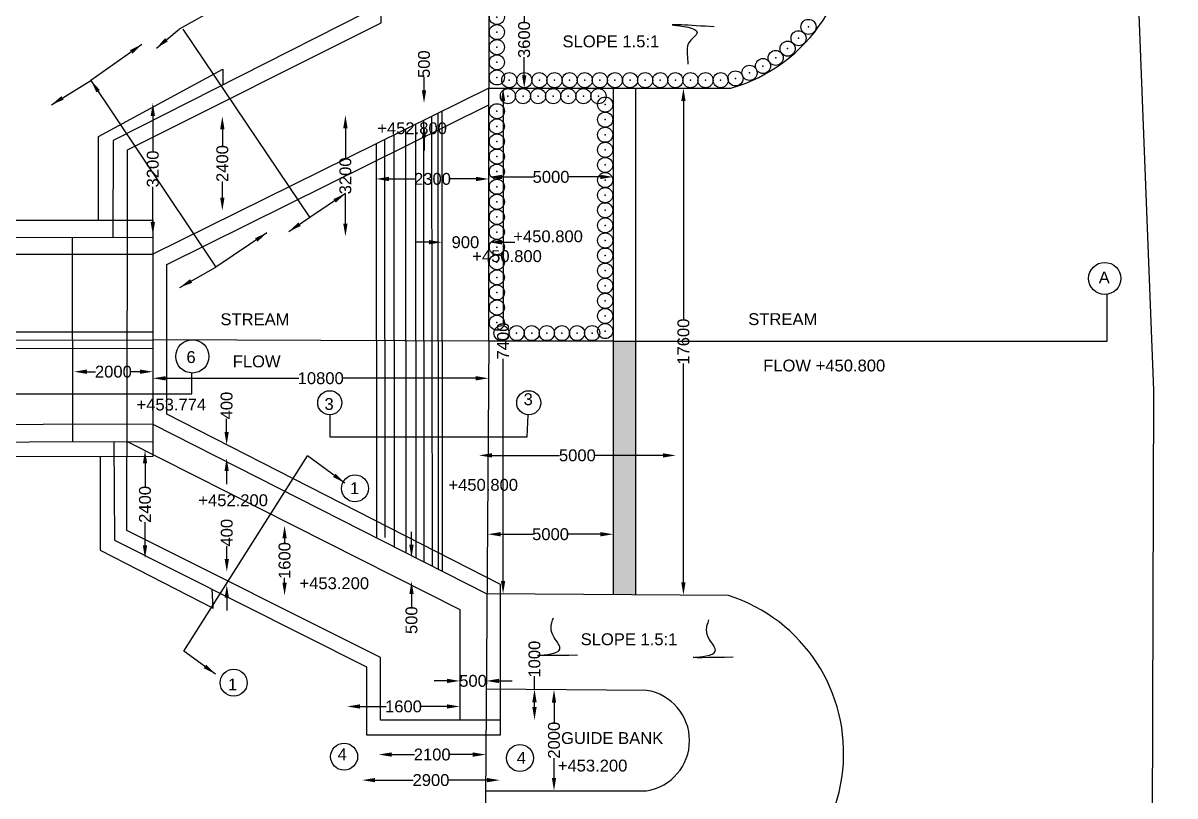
# Model space of a CAD drawing. Header units: millimetres. Extents: x -53233927 to -53208033, y 22136819 to 22151736.
# Drawn here: x -53218057 to -53212717, y 22140117 to 22143700 of the extents above; entities that cross this region are included whole.
import ezdxf

# ---------------------------------------------------------------- set-up
doc = ezdxf.new("R2010")
doc.units = ezdxf.units.MM
doc.header["$MEASUREMENT"] = 0
doc.header["$XCLIPFRAME"] = 0
doc.header["$PDMODE"] = 32
doc.header["$PDSIZE"] = 70
for name, color, linetype in [('DIMENSION', 7, 'Continuous'), ('DIMENSIONS', 7, 'Continuous'), ('DRAWING', 2, 'Continuous'), ('REF', 22, 'Continuous'), ('TEXT', 1, 'Continuous')]:
    doc.layers.add(name, color=color, linetype=linetype)
doc.styles.get("Standard").update_dxf_attribs({"font": 'arial.ttf', "height": 55})
doc.dimstyles.get("Standard").update_dxf_attribs({"dimtxt": 60, "dimasz": 60, "dimexe": 0.18, "dimexo": 0.0625, "dimgap": 0.09, "dimtad": 0, "dimdec": 0, "dimzin": 0, "dimdsep": 46, "dimtxsty": 'Standard', "dimcen": 0.09, "dimse1": 1, "dimse2": 1, "dimadec": 0, "dimazin": 0, "dimtfac": 1, "dimtdec": 0, "dimtofl": 0, "dimtmove": 0, "dimatfit": 3, "dimfxl": 1, "dimtolj": 1, "dimtzin": 0, "dimarcsym": 0})
picture_1 = doc.add_image_def('image1.jpg', size_in_pixel=(7168, 4116))

# ---------------------------------------------------------------- blocks, each defined once
blk = doc.blocks.new('*D143')
at = {"layer": 'Defpoints', "color": 0, "transparency": 16777216}
for p in [(-53217262.7, 22143267.4), (-53217133, 22142830.7), (-53217047, 22142830.7)]:
    blk.add_point(p, dxfattribs=at)
at = {"layer": 'DIMENSIONS', "color": 0, "lineweight": -2, "transparency": 16777216}
for p, q in [((-53217133, 22143207.4), (-53217133, 22143131.6)), ((-53217133, 22142890.7), (-53217133, 22142966.4))]:
    blk.add_line(p, q, dxfattribs=at)
at = {"layer": 'DIMENSIONS', "color": 0, "transparency": 16777216}
for points in [[(-53217143, 22143207.4), (-53217123, 22143207.4), (-53217133, 22143267.4)], [(-53217143, 22142890.7), (-53217123, 22142890.7), (-53217133, 22142830.7)]]:
    blk.add_solid(points, dxfattribs=at)
at = {"layer": 'DIMENSIONS', "color": 0, "transparency": 16777216, "insert": (-53217133, 22143049), "char_height": 55, "attachment_point": 5, "rotation": 90}
blk.add_mtext('\\A1;2400', dxfattribs=at)
blk = doc.blocks.new('*D144')
at = {"layer": 'Defpoints', "color": 0, "transparency": 16777216}
for p in [(-53217407.9, 22143273), (-53217129, 22142710.6), (-53216562.5, 22142710.6)]:
    blk.add_point(p, dxfattribs=at)
at = {"layer": 'DIMENSIONS', "color": 0, "lineweight": -2, "transparency": 16777216}
for p, q in [((-53216562.5, 22143213), (-53216562.5, 22143073.9)), ((-53216562.5, 22142770.6), (-53216562.5, 22142909.7))]:
    blk.add_line(p, q, dxfattribs=at)
at = {"layer": 'DIMENSIONS', "color": 0, "transparency": 16777216}
for points in [[(-53216572.5, 22143213), (-53216552.5, 22143213), (-53216562.5, 22143273)], [(-53216572.5, 22142770.6), (-53216552.5, 22142770.6), (-53216562.5, 22142710.6)]]:
    blk.add_solid(points, dxfattribs=at)
at = {"layer": 'DIMENSIONS', "color": 0, "transparency": 16777216, "insert": (-53216562.5, 22142991.8), "char_height": 55, "attachment_point": 5, "rotation": 90}
blk.add_mtext('\\A1;3200', dxfattribs=at)
blk = doc.blocks.new('*D150')
at = {"layer": 'Defpoints', "color": 0, "transparency": 16777216}
for p in [(-53216295.5, 22143329), (-53216198, 22143329), (-53216237.7, 22143230.3)]:
    blk.add_point(p, dxfattribs=at)
at = {"layer": 'DIMENSION', "color": 0, "lineweight": -2, "transparency": 16777216}
for p, q in [((-53216198, 22143389), (-53216198, 22143449)), ((-53216198, 22143170.3), (-53216198, 22143110.3))]:
    blk.add_line(p, q, dxfattribs=at)
at = {"layer": 'DIMENSION', "color": 0, "transparency": 16777216}
for points in [[(-53216208, 22143389), (-53216188, 22143389), (-53216198, 22143329)], [(-53216208, 22143170.3), (-53216188, 22143170.3), (-53216198, 22143230.3)]]:
    blk.add_solid(points, dxfattribs=at)
at = {"layer": 'DIMENSION', "color": 0, "transparency": 16777216, "insert": (-53216198, 22143509.8), "char_height": 55, "attachment_point": 5, "rotation": 90}
blk.add_mtext('\\A1;500', dxfattribs=at)
blk = doc.blocks.new('*D151')
at = {"layer": 'Defpoints', "color": 0, "transparency": 16777216}
for p in [(-53215897.2, 22142977.6), (-53216420.4, 22142911), (-53215897.2, 22142911)]:
    blk.add_point(p, dxfattribs=at)
at = {"layer": 'DIMENSION', "color": 0, "lineweight": -2, "transparency": 16777216}
for p, q in [((-53216360.4, 22142977.6), (-53216241.4, 22142977.6)), ((-53215957.2, 22142977.6), (-53216076.2, 22142977.6))]:
    blk.add_line(p, q, dxfattribs=at)
at = {"layer": 'DIMENSION', "color": 0, "transparency": 16777216}
for points in [[(-53216360.4, 22142987.6), (-53216360.4, 22142967.6), (-53216420.4, 22142977.6)], [(-53215957.2, 22142987.6), (-53215957.2, 22142967.6), (-53215897.2, 22142977.6)]]:
    blk.add_solid(points, dxfattribs=at)
at = {"layer": 'DIMENSION', "color": 0, "transparency": 16777216, "insert": (-53216158.8, 22142977.6), "char_height": 55, "attachment_point": 5}
blk.add_mtext('\\A1;2300', dxfattribs=at)
blk = doc.blocks.new('*D152')
at = {"layer": 'Defpoints', "color": 0, "transparency": 16777216}
for p in [(-53216115.2, 22142695), (-53215897.2, 22142695), (-53215897.2, 22142684.2)]:
    blk.add_point(p, dxfattribs=at)
at = {"layer": 'DIMENSION', "color": 0, "lineweight": -2, "transparency": 16777216}
for p, q in [((-53216175.2, 22142684.2), (-53216235.2, 22142684.2)), ((-53215837.2, 22142684.2), (-53215777.2, 22142684.2))]:
    blk.add_line(p, q, dxfattribs=at)
at = {"layer": 'DIMENSION', "color": 0, "transparency": 16777216}
for points in [[(-53216175.2, 22142694.2), (-53216175.2, 22142674.2), (-53216115.2, 22142684.2)], [(-53215837.2, 22142694.2), (-53215837.2, 22142674.2), (-53215897.2, 22142684.2)]]:
    blk.add_solid(points, dxfattribs=at)
at = {"layer": 'DIMENSION', "color": 0, "transparency": 16777216, "insert": (-53216006.2, 22142684.2), "char_height": 55, "attachment_point": 5}
blk.add_mtext('\\A1;900', dxfattribs=at)
blk = doc.blocks.new('*D153')
at = {"layer": 'Defpoints', "color": 0, "transparency": 16777216}
for p in [(-53215897.2, 22142987), (-53215897.2, 22142879), (-53215321.2, 22142879)]:
    blk.add_point(p, dxfattribs=at)
at = {"layer": 'DIMENSION', "color": 0, "lineweight": -2, "transparency": 16777216}
for p, q in [((-53215837.2, 22142987), (-53215691.3, 22142987)), ((-53215381.2, 22142987), (-53215527.1, 22142987))]:
    blk.add_line(p, q, dxfattribs=at)
at = {"layer": 'DIMENSION', "color": 0, "transparency": 16777216}
for points in [[(-53215837.2, 22142997), (-53215837.2, 22142977), (-53215897.2, 22142987)], [(-53215381.2, 22142997), (-53215381.2, 22142977), (-53215321.2, 22142987)]]:
    blk.add_solid(points, dxfattribs=at)
at = {"layer": 'DIMENSION', "color": 0, "transparency": 16777216, "insert": (-53215609.2, 22142987), "char_height": 55, "attachment_point": 5}
blk.add_mtext('\\A1;5000', dxfattribs=at)
blk = doc.blocks.new('*D154')
at = {"layer": 'Defpoints', "color": 0, "transparency": 16777216}
for p in [(-53215023.5, 22143398.5), (-53215041.6, 22141048), (-53214995.5, 22141048)]:
    blk.add_point(p, dxfattribs=at)
at = {"layer": 'DIMENSION', "color": 0, "lineweight": -2, "transparency": 16777216}
for p, q in [((-53214995.5, 22143338.5), (-53214995.5, 22142324.2)), ((-53214995.5, 22141108), (-53214995.5, 22142122.4))]:
    blk.add_line(p, q, dxfattribs=at)
at = {"layer": 'DIMENSION', "color": 0, "transparency": 16777216}
for points in [[(-53215005.5, 22143338.5), (-53214985.5, 22143338.5), (-53214995.5, 22143398.5)], [(-53215005.5, 22141108), (-53214985.5, 22141108), (-53214995.5, 22141048)]]:
    blk.add_solid(points, dxfattribs=at)
at = {"layer": 'DIMENSION', "color": 0, "transparency": 16777216, "insert": (-53214995.5, 22142223.3), "char_height": 55, "attachment_point": 5, "rotation": 90}
blk.add_mtext('\\A1;17600', dxfattribs=at)
blk = doc.blocks.new('*D155')
at = {"layer": 'Defpoints', "color": 0, "transparency": 16777216}
for p in [(-53215902.1, 22141589), (-53215321.2, 22141584.5), (-53215902.1, 22141330.4)]:
    blk.add_point(p, dxfattribs=at)
at = {"layer": 'DIMENSION', "color": 0, "lineweight": -2, "transparency": 16777216}
for p, q in [((-53215842.1, 22141330.4), (-53215693.8, 22141330.4)), ((-53215381.2, 22141330.4), (-53215529.5, 22141330.4))]:
    blk.add_line(p, q, dxfattribs=at)
at = {"layer": 'DIMENSION', "color": 0, "transparency": 16777216}
for points in [[(-53215842.1, 22141340.4), (-53215842.1, 22141320.4), (-53215902.1, 22141330.4)], [(-53215381.2, 22141340.4), (-53215381.2, 22141320.4), (-53215321.2, 22141330.4)]]:
    blk.add_solid(points, dxfattribs=at)
at = {"layer": 'DIMENSION', "color": 0, "transparency": 16777216, "insert": (-53215611.6, 22141330.4), "char_height": 55, "attachment_point": 5}
blk.add_mtext('\\A1;5000', dxfattribs=at)
blk = doc.blocks.new('*D156')
at = {"layer": 'Defpoints', "color": 0, "transparency": 16777216}
for p in [(-53215031, 22141696), (-53215943.5, 22141631.5), (-53215031, 22141605.5)]:
    blk.add_point(p, dxfattribs=at)
at = {"layer": 'DIMENSION', "color": 0, "lineweight": -2, "transparency": 16777216}
for p, q in [((-53215883.5, 22141696), (-53215569.4, 22141696)), ((-53215091, 22141696), (-53215405.1, 22141696))]:
    blk.add_line(p, q, dxfattribs=at)
at = {"layer": 'DIMENSION', "color": 0, "transparency": 16777216}
for points in [[(-53215883.5, 22141706), (-53215883.5, 22141686), (-53215943.5, 22141696)], [(-53215091, 22141706), (-53215091, 22141686), (-53215031, 22141696)]]:
    blk.add_solid(points, dxfattribs=at)
at = {"layer": 'DIMENSION', "color": 0, "transparency": 16777216, "insert": (-53215487.2, 22141696), "char_height": 55, "attachment_point": 5}
blk.add_mtext('\\A1;5000', dxfattribs=at)
blk = doc.blocks.new('*D159')
at = {"layer": 'Defpoints', "color": 0, "transparency": 16777216}
for p in [(-53217418.4, 22143330), (-53217455.2, 22142717.7), (-53217114.7, 22142717.7)]:
    blk.add_point(p, dxfattribs=at)
at = {"layer": 'DIMENSION', "color": 0, "lineweight": -2, "transparency": 16777216}
for p, q in [((-53217455.2, 22143270), (-53217455.2, 22143106)), ((-53217455.2, 22142777.7), (-53217455.2, 22142941.8))]:
    blk.add_line(p, q, dxfattribs=at)
at = {"layer": 'DIMENSION', "color": 0, "transparency": 16777216}
for points in [[(-53217465.2, 22143270), (-53217445.2, 22143270), (-53217455.2, 22143330)], [(-53217465.2, 22142777.7), (-53217445.2, 22142777.7), (-53217455.2, 22142717.7)]]:
    blk.add_solid(points, dxfattribs=at)
at = {"layer": 'DIMENSION', "color": 0, "transparency": 16777216, "insert": (-53217455.2, 22143023.9), "char_height": 55, "attachment_point": 5, "rotation": 90}
blk.add_mtext('\\A1;3200', dxfattribs=at)
blk = doc.blocks.new('*D160')
at = {"layer": 'Defpoints', "color": 0, "transparency": 16777216}
for p in [(-53215898.7, 22142053.5), (-53217455.2, 22142037), (-53215898.7, 22142025)]:
    blk.add_point(p, dxfattribs=at)
at = {"layer": 'DIMENSION', "color": 0, "lineweight": -2, "transparency": 16777216}
for p, q in [((-53217395.2, 22142053.5), (-53216777.9, 22142053.5)), ((-53215958.7, 22142053.5), (-53216576.1, 22142053.5))]:
    blk.add_line(p, q, dxfattribs=at)
at = {"layer": 'DIMENSION', "color": 0, "transparency": 16777216}
for points in [[(-53217395.2, 22142063.5), (-53217395.2, 22142043.5), (-53217455.2, 22142053.5)], [(-53215958.7, 22142063.5), (-53215958.7, 22142043.5), (-53215898.7, 22142053.5)]]:
    blk.add_solid(points, dxfattribs=at)
at = {"layer": 'DIMENSION', "color": 0, "transparency": 16777216, "insert": (-53216677, 22142053.5), "char_height": 55, "attachment_point": 5}
blk.add_mtext('\\A1;10800', dxfattribs=at)
blk = doc.blocks.new('*D161')
at = {"layer": 'Defpoints', "color": 0, "transparency": 16777216}
for p in [(-53215777, 22143849), (-53215733.8, 22143849), (-53215777, 22143398.5)]:
    blk.add_point(p, dxfattribs=at)
at = {"layer": 'DIMENSION', "color": 0, "lineweight": -2, "transparency": 16777216}
for p, q in [((-53215733.8, 22143789), (-53215733.8, 22143705.9)), ((-53215733.8, 22143458.5), (-53215733.8, 22143541.7))]:
    blk.add_line(p, q, dxfattribs=at)
at = {"layer": 'DIMENSION', "color": 0, "transparency": 16777216}
for points in [[(-53215743.8, 22143789), (-53215723.8, 22143789), (-53215733.8, 22143849)], [(-53215743.8, 22143458.5), (-53215723.8, 22143458.5), (-53215733.8, 22143398.5)]]:
    blk.add_solid(points, dxfattribs=at)
at = {"layer": 'DIMENSION', "color": 0, "transparency": 16777216, "insert": (-53215733.8, 22143623.8), "char_height": 55, "attachment_point": 5, "rotation": 90}
blk.add_mtext('\\A1;3600', dxfattribs=at)
blk = doc.blocks.new('*D162')
at = {"layer": 'Defpoints', "color": 0, "transparency": 16777216}
for p in [(-53215777, 22143398.5), (-53215831.5, 22141053.8), (-53215795.1, 22141053.8)]:
    blk.add_point(p, dxfattribs=at)
at = {"layer": 'DIMENSION', "color": 0, "lineweight": -2, "transparency": 16777216}
for p, q in [((-53215831.5, 22143338.5), (-53215831.5, 22142308.1)), ((-53215831.5, 22141113.8), (-53215831.5, 22142144.3))]:
    blk.add_line(p, q, dxfattribs=at)
at = {"layer": 'DIMENSION', "color": 0, "transparency": 16777216}
for points in [[(-53215841.5, 22143338.5), (-53215821.5, 22143338.5), (-53215831.5, 22143398.5)], [(-53215841.5, 22141113.8), (-53215821.5, 22141113.8), (-53215831.5, 22141053.8)]]:
    blk.add_solid(points, dxfattribs=at)
at = {"layer": 'DIMENSION', "color": 0, "transparency": 16777216, "insert": (-53215831.5, 22142226.2), "char_height": 55, "attachment_point": 5, "rotation": 90}
blk.add_mtext('\\A1;7400', dxfattribs=at)
blk = doc.blocks.new('*D163')
at = {"layer": 'Defpoints', "color": 0, "transparency": 16777216}
for p in [(-53215622.4, 22140610.1), (-53215595.5, 22140610.1), (-53215626, 22140141.1)]:
    blk.add_point(p, dxfattribs=at)
at = {"layer": 'DIMENSION', "color": 0, "lineweight": -2, "transparency": 16777216}
for p, q in [((-53215595.5, 22140550.1), (-53215595.5, 22140458.2)), ((-53215595.5, 22140201.1), (-53215595.5, 22140293))]:
    blk.add_line(p, q, dxfattribs=at)
at = {"layer": 'DIMENSION', "color": 0, "transparency": 16777216}
for points in [[(-53215605.5, 22140550.1), (-53215585.5, 22140550.1), (-53215595.5, 22140610.1)], [(-53215605.5, 22140201.1), (-53215585.5, 22140201.1), (-53215595.5, 22140141.1)]]:
    blk.add_solid(points, dxfattribs=at)
at = {"layer": 'DIMENSION', "color": 0, "transparency": 16777216, "insert": (-53215595.5, 22140375.6), "char_height": 55, "attachment_point": 5, "rotation": 90}
blk.add_mtext('\\A1;2000', dxfattribs=at)
blk = doc.blocks.new('*D164')
at = {"layer": 'Defpoints', "color": 0, "transparency": 16777216}
for p in [(-53215843.1, 22140611.8), (-53215686, 22140611.8), (-53215844.2, 22140469)]:
    blk.add_point(p, dxfattribs=at)
at = {"layer": 'DIMENSION', "color": 0, "lineweight": -2, "transparency": 16777216}
for p, q in [((-53215686, 22140611.8), (-53215686, 22140671.8)), ((-53215686, 22140529), (-53215686, 22140551.8))]:
    blk.add_line(p, q, dxfattribs=at)
at = {"layer": 'DIMENSION', "color": 0, "transparency": 16777216}
for points in [[(-53215696, 22140551.8), (-53215676, 22140551.8), (-53215686, 22140611.8)], [(-53215696, 22140529), (-53215676, 22140529), (-53215686, 22140469)]]:
    blk.add_solid(points, dxfattribs=at)
at = {"layer": 'DIMENSION', "color": 0, "transparency": 16777216, "insert": (-53215686, 22140751.3), "char_height": 55, "attachment_point": 5, "rotation": 90}
blk.add_mtext('\\A1;1000', dxfattribs=at)
blk = doc.blocks.new('*D165')
at = {"layer": 'Defpoints', "color": 0, "transparency": 16777216}
for p in [(-53216485, 22140236.5), (-53216485, 22140190.5), (-53215846.5, 22140224.5)]:
    blk.add_point(p, dxfattribs=at)
at = {"layer": 'DIMENSION', "color": 0, "lineweight": -2, "transparency": 16777216}
for p, q in [((-53216425, 22140190.5), (-53216248.34, 22140190.5)), ((-53215906.5, 22140190.5), (-53216083.16, 22140190.5))]:
    blk.add_line(p, q, dxfattribs=at)
at = {"layer": 'DIMENSION', "color": 0, "transparency": 16777216}
for points in [[(-53216425, 22140200.5), (-53216425, 22140180.5), (-53216485, 22140190.5)], [(-53215906.5, 22140200.5), (-53215906.5, 22140180.5), (-53215846.5, 22140190.5)]]:
    blk.add_solid(points, dxfattribs=at)
at = {"layer": 'DIMENSION', "color": 0, "transparency": 16777216, "insert": (-53216165.75, 22140190.5), "char_height": 55, "attachment_point": 5}
blk.add_mtext('\\A1;2900', dxfattribs=at)
blk = doc.blocks.new('*D166')
at = {"layer": 'Defpoints', "color": 0, "transparency": 16777216}
for p in [(-53216408.5, 22140323), (-53215911.9, 22140319.2), (-53215911.9, 22140309)]:
    blk.add_point(p, dxfattribs=at)
at = {"layer": 'DIMENSION', "color": 0, "lineweight": -2, "transparency": 16777216}
for p, q in [((-53216348.5, 22140309), (-53216242.8, 22140309)), ((-53215971.9, 22140309), (-53216077.6, 22140309))]:
    blk.add_line(p, q, dxfattribs=at)
at = {"layer": 'DIMENSION', "color": 0, "transparency": 16777216}
for points in [[(-53216348.5, 22140319), (-53216348.5, 22140299), (-53216408.5, 22140309)], [(-53215971.9, 22140319), (-53215971.9, 22140299), (-53215911.9, 22140309)]]:
    blk.add_solid(points, dxfattribs=at)
at = {"layer": 'DIMENSION', "color": 0, "transparency": 16777216, "insert": (-53216160.2, 22140309), "char_height": 55, "attachment_point": 5}
blk.add_mtext('\\A1;2100', dxfattribs=at)
blk = doc.blocks.new('*D167')
at = {"layer": 'Defpoints', "color": 0, "transparency": 16777216}
for p in [(-53216555, 22140550), (-53216555, 22140532), (-53216031.7, 22140544)]:
    blk.add_point(p, dxfattribs=at)
at = {"layer": 'DIMENSION', "color": 0, "lineweight": -2, "transparency": 16777216}
for p, q in [((-53216495, 22140532), (-53216372.9, 22140532)), ((-53216091.7, 22140532), (-53216213.8, 22140532))]:
    blk.add_line(p, q, dxfattribs=at)
at = {"layer": 'DIMENSION', "color": 0, "transparency": 16777216}
for points in [[(-53216495, 22140542), (-53216495, 22140522), (-53216555, 22140532)], [(-53216091.7, 22140542), (-53216091.7, 22140522), (-53216031.7, 22140532)]]:
    blk.add_solid(points, dxfattribs=at)
at = {"layer": 'DIMENSION', "color": 0, "transparency": 16777216, "insert": (-53216293.3, 22140532), "char_height": 55, "attachment_point": 5}
blk.add_mtext('\\A1;1600', dxfattribs=at)
blk = doc.blocks.new('*D168')
at = {"layer": 'Defpoints', "color": 0, "transparency": 16777216}
for p in [(-53216031.7, 22140650.5), (-53216031.7, 22140584.1), (-53215909.8, 22140584.1)]:
    blk.add_point(p, dxfattribs=at)
at = {"layer": 'DIMENSION', "color": 0, "lineweight": -2, "transparency": 16777216}
for p, q in [((-53216091.7, 22140650.5), (-53216151.7, 22140650.5)), ((-53215849.8, 22140650.5), (-53215789.8, 22140650.5))]:
    blk.add_line(p, q, dxfattribs=at)
at = {"layer": 'DIMENSION', "color": 0, "transparency": 16777216}
for points in [[(-53216091.7, 22140660.5), (-53216091.7, 22140640.5), (-53216031.7, 22140650.5)], [(-53215849.8, 22140660.5), (-53215849.8, 22140640.5), (-53215909.8, 22140650.5)]]:
    blk.add_solid(points, dxfattribs=at)
at = {"layer": 'DIMENSION', "color": 0, "transparency": 16777216, "insert": (-53215970.8, 22140650.5), "char_height": 55, "attachment_point": 5}
blk.add_mtext('\\A1;500', dxfattribs=at)
blk = doc.blocks.new('*D169')
at = {"layer": 'Defpoints', "color": 0, "transparency": 16777216}
for p in [(-53216235.7, 22141221.9), (-53216290.8, 22141112.8), (-53216256, 22141112.8)]:
    blk.add_point(p, dxfattribs=at)
at = {"layer": 'DIMENSION', "color": 0, "lineweight": -2, "transparency": 16777216}
for p, q in [((-53216256, 22141281.9), (-53216256, 22141341.9)), ((-53216256, 22141052.8), (-53216256, 22140992.8))]:
    blk.add_line(p, q, dxfattribs=at)
at = {"layer": 'DIMENSION', "color": 0, "transparency": 16777216}
for points in [[(-53216266, 22141281.9), (-53216246, 22141281.9), (-53216256, 22141221.9)], [(-53216266, 22141052.8), (-53216246, 22141052.8), (-53216256, 22141112.8)]]:
    blk.add_solid(points, dxfattribs=at)
at = {"layer": 'DIMENSION', "color": 0, "transparency": 16777216, "insert": (-53216256, 22140932), "char_height": 55, "attachment_point": 5, "rotation": 90}
blk.add_mtext('\\A1;500', dxfattribs=at)
blk = doc.blocks.new('*D170')
at = {"layer": 'Defpoints', "color": 0, "transparency": 16777216}
for p in [(-53216803, 22141371.1), (-53216911, 22141046), (-53216844.5, 22141046)]:
    blk.add_point(p, dxfattribs=at)
at = {"layer": 'DIMENSION', "color": 0, "lineweight": -2, "transparency": 16777216}
for p, q in [((-53216844.5, 22141311.1), (-53216844.5, 22141288.1)), ((-53216844.5, 22141106), (-53216844.5, 22141129))]:
    blk.add_line(p, q, dxfattribs=at)
at = {"layer": 'DIMENSION', "color": 0, "transparency": 16777216}
for points in [[(-53216854.5, 22141311.1), (-53216834.5, 22141311.1), (-53216844.5, 22141371.1)], [(-53216854.5, 22141106), (-53216834.5, 22141106), (-53216844.5, 22141046)]]:
    blk.add_solid(points, dxfattribs=at)
at = {"layer": 'DIMENSION', "color": 0, "transparency": 16777216, "insert": (-53216844.5, 22141208.6), "char_height": 55, "attachment_point": 5, "rotation": 90}
blk.add_mtext('\\A1;1600', dxfattribs=at)
blk = doc.blocks.new('*D171')
at = {"layer": 'Defpoints', "color": 0, "transparency": 16777216}
for p in [(-53217192.4, 22141155.7), (-53217112.3, 22141155.7), (-53217222.1, 22141096.4)]:
    blk.add_point(p, dxfattribs=at)
at = {"layer": 'DIMENSION', "color": 0, "lineweight": -2, "transparency": 16777216}
for p, q in [((-53217112.3, 22141215.7), (-53217112.3, 22141275.7)), ((-53217112.3, 22141036.4), (-53217112.3, 22140976.4))]:
    blk.add_line(p, q, dxfattribs=at)
at = {"layer": 'DIMENSION', "color": 0, "transparency": 16777216}
for points in [[(-53217122.3, 22141215.7), (-53217102.3, 22141215.7), (-53217112.3, 22141155.7)], [(-53217122.3, 22141036.4), (-53217102.3, 22141036.4), (-53217112.3, 22141096.4)]]:
    blk.add_solid(points, dxfattribs=at)
at = {"layer": 'DIMENSION', "color": 0, "transparency": 16777216, "insert": (-53217112.3, 22141337.5), "char_height": 55, "attachment_point": 5, "rotation": 90}
blk.add_mtext('\\A1;400', dxfattribs=at)
blk = doc.blocks.new('*D172')
at = {"layer": 'Defpoints', "color": 0, "transparency": 16777216}
for p in [(-53217214.1, 22141718.6), (-53217491.5, 22141218.9), (-53217465.5, 22141218.9)]:
    blk.add_point(p, dxfattribs=at)
at = {"layer": 'DIMENSION', "color": 0, "lineweight": -2, "transparency": 16777216}
for p, q in [((-53217491.5, 22141658.6), (-53217491.5, 22141551.4)), ((-53217491.5, 22141278.9), (-53217491.5, 22141386.2))]:
    blk.add_line(p, q, dxfattribs=at)
at = {"layer": 'DIMENSION', "color": 0, "transparency": 16777216}
for points in [[(-53217501.5, 22141658.6), (-53217481.5, 22141658.6), (-53217491.5, 22141718.6)], [(-53217501.5, 22141278.9), (-53217481.5, 22141278.9), (-53217491.5, 22141218.9)]]:
    blk.add_solid(points, dxfattribs=at)
at = {"layer": 'DIMENSION', "color": 0, "transparency": 16777216, "insert": (-53217491.5, 22141468.8), "char_height": 55, "attachment_point": 5, "rotation": 90}
blk.add_mtext('\\A1;2400', dxfattribs=at)
blk = doc.blocks.new('*D173')
at = {"layer": 'Defpoints', "color": 0, "transparency": 16777216}
for p in [(-53217113.1, 22141745), (-53217113.1, 22141745), (-53217144.6, 22141683.4)]:
    blk.add_point(p, dxfattribs=at)
at = {"layer": 'DIMENSION', "color": 0, "lineweight": -2, "transparency": 16777216}
for p, q in [((-53217113.1, 22141805), (-53217113.1, 22141865)), ((-53217113.1, 22141623.4), (-53217113.1, 22141563.4))]:
    blk.add_line(p, q, dxfattribs=at)
at = {"layer": 'DIMENSION', "color": 0, "transparency": 16777216}
for points in [[(-53217123.1, 22141805), (-53217103.1, 22141805), (-53217113.1, 22141745)], [(-53217123.1, 22141623.4), (-53217103.1, 22141623.4), (-53217113.1, 22141683.4)]]:
    blk.add_solid(points, dxfattribs=at)
at = {"layer": 'DIMENSION', "color": 0, "transparency": 16777216, "insert": (-53217113.1, 22141926.9), "char_height": 55, "attachment_point": 5, "rotation": 90}
blk.add_mtext('\\A1;400', dxfattribs=at)
blk = doc.blocks.new('*D174')
at = {"layer": 'Defpoints', "color": 0, "transparency": 16777216}
for p in [(-53217821, 22142084), (-53217455.2, 22142084), (-53217455.2, 22142084)]:
    blk.add_point(p, dxfattribs=at)
at = {"layer": 'DIMENSION', "color": 0, "lineweight": -2, "transparency": 16777216}
for p, q in [((-53217761, 22142084), (-53217720.7, 22142084)), ((-53217515.2, 22142084), (-53217555.5, 22142084))]:
    blk.add_line(p, q, dxfattribs=at)
at = {"layer": 'DIMENSION', "color": 0, "transparency": 16777216}
for points in [[(-53217761, 22142094), (-53217761, 22142074), (-53217821, 22142084)], [(-53217515.2, 22142094), (-53217515.2, 22142074), (-53217455.2, 22142084)]]:
    blk.add_solid(points, dxfattribs=at)
at = {"layer": 'DIMENSION', "color": 0, "transparency": 16777216, "insert": (-53217638.1, 22142084), "char_height": 55, "attachment_point": 5}
blk.add_mtext('\\A1;2000', dxfattribs=at)

msp = doc.modelspace()

# ---------------------------------------------------------------- hatches: boundary and pattern name
at = {"layer": 'DIMENSION'}
h = msp.add_hatch(dxfattribs=at)
h.set_pattern_fill('AR-CONC', color=0)
h.set_pattern_definition([(50, (0, 0), (7.172601826, -0.6275213498), [0.75, -8.25]), (355, (0, 0), (-1.3875133361, 7.521921337), [0.6, -6.6]), (100.45144446, (0.598, -0.052), (5.7850884673, 6.8943999097), [0.63740192, -7.01142112]), (46.1842, (0, 2), (10.6724133067, -1.6551928079), [1.125, -12.375]), (96.63563549, (0.889, 1.862), (9.3466194567, 9.7411860077), [0.95610342, -10.5171376]), (351.18416399, (0, 2), (9.3466194505, 9.7411860027), [0.9, -9.90000001]), (21, (1, 1.5), (5.9690705212, -4.02618890665), [0.75, -8.25]), (326, (1, 1.5), (2.4331533192, 7.2515004505), [0.6, -6.6]), (71.45144474, (1.4974, 1.1645), (8.4022237673, 3.2253115281), [0.6374019, -7.01142112]), (37.5, (0, 0), (0.12159855317, 3.32893853831), [0, -6.52, 0, -6.7, 0, -6.625]), (7.5, (0, 0), (2.63069537442, 3.94411711882), [0, -3.82, 0, -6.37, 0, -2.525]), (327.5, (-2.23, 0), (5.33822436172, -0.22554871734), [0, -2.5, 0, -7.8, 0, -10.35]), (317.5, (-3.23, 0), (5.83186169342, 1.00104982332), [0, -3.25, 0, -5.18, 0, -7.35])])
h.paths.add_polyline_path([(-53215216.2, 22142226), (-53215321.2, 22142226), (-53215321.2, 22141050.2), (-53215216.2, 22141049.4)])

# ---------------------------------------------------------------- linework, layer by layer
at = {"layer": 'DIMENSION', "color": 0}
for points in [[(-53217829.5, 22142707.2), (-53217826.9, 22141759.5)], [(-53218140.5, 22142076.5), (-53218140.5, 22141982), (-53217274.5, 22141982), (-53217274.5, 22142079)], [(-53216635, 22141884), (-53216635, 22141782.5), (-53215719.5, 22141782.5), (-53215715, 22141884.1)]]:
    msp.add_lwpolyline(points, dxfattribs=at)
for centre, radius in [((-53213042.5, 22142516.5), 74.5), ((-53217272, 22142155), 77), ((-53216635, 22141940), 56), ((-53215712.5, 22141940), 56), ((-53216518.5, 22141543), 62.6), ((-53217080.5, 22140642), 62.6), ((-53216568.5, 22140299.5), 62.6), ((-53215753.5, 22140293), 62.6)]:
    msp.add_circle(centre, radius, dxfattribs=at)
for points in [[(-53214852.5, 22143683), (-53215039.5, 22143690.5), (-53214932, 22143656.5), (-53214971.5, 22143607.5), (-53214978, 22143556), (-53214974.5, 22143509.5)], [(-53215486, 22140769.5), (-53215663.5, 22140769.5), (-53215568.5, 22140797.5), (-53215594.5, 22140852), (-53215609, 22140897.5), (-53215598, 22140943)], [(-53214765.5, 22140760), (-53214943, 22140760), (-53214848, 22140788), (-53214874, 22140842.5), (-53214888.5, 22140888), (-53214877.5, 22140933.5)]]:
    msp.add_spline(points, degree=3, dxfattribs=at)
at = {"layer": 'DRAWING', "color": 0}
for points in [[(-53215897.2, 22144316), (-53215147.7, 22144316, -0.805139), (-53215147.7, 22143849), (-53215897.2, 22143849), (-53215897.2, 22143398.5), (-53214775.2, 22143398.5, 0.849446), (-53214954.2, 22144898), (-53215899.2, 22144902.5)], [(-53215897.2, 22142226), (-53215915.2, 22139892), (-53215972.7, 22139892), (-53215820.7, 22139736), (-53215916.4, 22139736), (-53215916.4, 22139553.5), (-53214946.2, 22139553.5, 0.81705), (-53214787.2, 22141046), (-53215906.2, 22141054.7)], [(-53215913.3, 22140141.1), (-53215166.7, 22140141.1, 0.857293), (-53215166.7, 22140606.5), (-53215909.6, 22140612.3)]]:
    msp.add_lwpolyline(points, format="xyb", dxfattribs=at)
for points in [[(-53215826.2, 22143992), (-53215826.2, 22144059.5), (-53216467.2, 22144059.5), (-53216467.2, 22143749.5), (-53217639.7, 22143155.5), (-53217640.5, 22142706.9)], [(-53217572.2, 22142706.8), (-53217572.2, 22143112), (-53216396.7, 22143702), (-53216396.7, 22143992), (-53215826.2, 22143992), (-53215826.2, 22143849)], [(-53217706.7, 22142787), (-53217706.7, 22143174), (-53217130.2, 22143486), (-53217130.6, 22143413.4)], [(-53215897.2, 22143398.5), (-53217455.2, 22142629)], [(-53215216.2, 22142226), (-53215216.2, 22143398.5)], [(-53217635.7, 22141760.1), (-53217632.7, 22141303), (-53216465.2, 22140715.5), (-53216465.2, 22140400.5), (-53215844.2, 22140400.5), (-53215844.2, 22140469), (-53215844.2, 22141097), (-53217390.2, 22141886.5), (-53217390.2, 22142581), (-53215897.2, 22143321.5)], [(-53216134.3, 22143281.4), (-53216132.1, 22141169.4)], [(-53216115.8, 22143290.6), (-53216113.6, 22141160)], [(-53216237.7, 22143230.3), (-53216235.7, 22141221.9)], [(-53216200.8, 22143248.6), (-53216198.7, 22141203.2)], [(-53216162.8, 22143267.4), (-53216160.7, 22141183.8)], [(-53216337.7, 22143181), (-53216335.7, 22141272.7)], [(-53216283.7, 22143207.6), (-53216281.7, 22141245.3)], [(-53216420.6, 22143140), (-53216418.8, 22141314.9)], [(-53216381.2, 22143159.5), (-53216379.3, 22141314.9)], [(-53222011.2, 22142787), (-53217455.2, 22142787), (-53217455.2, 22141690.5), (-53222027.7, 22141680)], [(-53222011.7, 22142714.5), (-53217455.2, 22142706.5)], [(-53216400.2, 22140758.5), (-53217575.2, 22141347.5), (-53217572.2, 22142706.8)], [(-53222010.2, 22142629), (-53217455.2, 22142629)], [(-53215321.2, 22142226), (-53213031.2, 22142226), (-53213031.2, 22142442.9)], [(-53222016.7, 22142269.5), (-53217455.2, 22142269.5)], [(-53222018.7, 22142225), (-53217455.2, 22142231.5)], [(-53215897.2, 22142226), (-53217455.2, 22142231.5)], [(-53215321.2, 22142226), (-53215321.2, 22141050.2)], [(-53215216.2, 22141049.4), (-53215216.2, 22142226)], [(-53222019.7, 22142184), (-53217455.2, 22142193)], [(-53217455.2, 22141841), (-53222025.7, 22141827)], [(-53217455.2, 22141841), (-53215906.2, 22141054.7)], [(-53222027.7, 22141748), (-53217455.2, 22141760.5)], [(-53217574.3, 22141760.2), (-53216031.7, 22140982), (-53216031.7, 22140469)], [(-53217699.7, 22141690), (-53217699.7, 22141256), (-53217176.2, 22140988.5), (-53217180.5, 22141075.5)], [(-53215844.2, 22140469), (-53216400.2, 22140469), (-53216400.2, 22140758.5)]]:
    msp.add_lwpolyline(points, dxfattribs=at)
msp.add_lwpolyline([(-53215897.2, 22143398.5), (-53215321.2, 22143398.5), (-53215321.2, 22142226), (-53215897.2, 22142226)], close=True, dxfattribs=at)
for p in [(-53215860.2, 22143728.4), (-53214415.9, 22143682.6), (-53215860.2, 22143658.4), (-53214461.8, 22143629.9), (-53215860.2, 22143588.4), (-53214512.6, 22143581.7), (-53215860.2, 22143518.4), (-53214567.8, 22143538.7), (-53215860.2, 22143448.4), (-53214689.2, 22143469.4), (-53214626.8, 22143501.1), (-53215803, 22143435.5), (-53215733, 22143435.5), (-53215663, 22143435.5), (-53215593, 22143435.5), (-53215523, 22143435.5), (-53215453, 22143435.5), (-53215383, 22143435.5), (-53215313, 22143435.5), (-53215243, 22143435.5), (-53215173, 22143435.5), (-53215103, 22143435.5), (-53215033, 22143435.5), (-53214963, 22143435.5), (-53214893, 22143435.5), (-53214823, 22143435.5), (-53214754.3, 22143443.8), (-53215809.2, 22143361.5), (-53215739.2, 22143361.5), (-53215669.2, 22143361.5), (-53215599.2, 22143361.5), (-53215529.2, 22143361.5), (-53215459.2, 22143361.5), (-53215389.2, 22143361.5), (-53215860.2, 22143291.5), (-53215358.2, 22143322.5), (-53215358.2, 22143252.5), (-53215860.2, 22143221.5), (-53215358.2, 22143182.5), (-53215860.2, 22143151.5), (-53215860.2, 22143081.5), (-53215358.2, 22143112.5), (-53215358.2, 22143042.5), (-53215860.2, 22143011.5), (-53215358.2, 22142972.5), (-53215860.2, 22142941.5), (-53215860.2, 22142871.5), (-53215358.2, 22142902.5), (-53215358.2, 22142832.5), (-53215860.2, 22142801.5), (-53215358.2, 22142762.5), (-53215860.2, 22142731.5), (-53215860.2, 22142661.5), (-53215358.2, 22142692.5), (-53215358.2, 22142622.5), (-53215860.2, 22142591.5), (-53215358.2, 22142552.5), (-53215860.2, 22142521.5), (-53215860.2, 22142451.5), (-53215358.2, 22142482.5), (-53215860.2, 22142381.5), (-53215358.2, 22142412.5), (-53215358.2, 22142342.5), (-53215860.2, 22142311.5), (-53215838.7, 22142263), (-53215768.7, 22142263), (-53215698.7, 22142263), (-53215628.7, 22142263), (-53215558.7, 22142263), (-53215488.7, 22142263), (-53215418.7, 22142263), (-53215358.2, 22142272.5)]:
    msp.add_point(p, dxfattribs=at)

# ---------------------------------------------------------------- texts
at = {"layer": 'TEXT', "color": 0}
for s, p in [('SLOPE 1.5:1', (-53215556.1, 22143587.8)), ('+452.800', (-53216414.6, 22143185.2)), ('+450.800', (-53215784.2, 22142684.2)), ('+450.800', (-53215974.5, 22142592.3)), ('A', (-53213070.5, 22142493.2)), ('STREAM', (-53217141.8, 22142299.6)), ('STREAM ', (-53214695, 22142300.3)), ('6', (-53217299.4, 22142124.3)), ('FLOW', (-53217084.9, 22142104.3)), ('FLOW +450.800', (-53214625.9, 22142085.2)), ('+453.774', (-53217530.7, 22141904.3)), ('3', (-53216659.5, 22141906.9)), ('3', (-53215736.4, 22141929)), ('1', (-53216541.5, 22141516.3)), ('+450.800', (-53216084.9, 22141532)), ('+452.200', (-53217244.2, 22141460.6)), ('+453.200', (-53216775.3, 22141075.9)), ('SLOPE 1.5:1', (-53215472, 22140816.2)), ('1', (-53217106.8, 22140606.6)), ('GUIDE BANK ', (-53215562.9, 22140358)), ('4', (-53216598.5, 22140283)), ('4', (-53215768.2, 22140266.2)), ('+453.200', (-53215578, 22140230.5))]:
    msp.add_text(s, height=55, dxfattribs=at).set_placement(p)

# ---------------------------------------------------------------- dimensions: what is measured, and where the dimension line sits
at = {"layer": 'DIMENSION', "color": 0}
for base, p1, p2, text, picture, middle in [((-53215733.8, 22143849), (-53215777, 22143398.5), (-53215777, 22143849), '3600', '*D161', (-53215733.8, 22143623.8)), ((-53216198, 22143329), (-53216237.7, 22143230.3), (-53216295.5, 22143329), '500', '*D150', (-53216198, 22143509.8)), ((-53215831.5, 22141053.8), (-53215777, 22143398.5), (-53215795.1, 22141053.8), '7400', '*D162', (-53215831.5, 22142226.2)), ((-53214995.5, 22141048), (-53215023.5, 22143398.5), (-53215041.6, 22141048), '17600', '*D154', (-53214995.5, 22142223.3)), ((-53217455.2, 22142717.7), (-53217418.4, 22143330), (-53217114.7, 22142717.7), '3200', '*D159', (-53217455.2, 22143023.9)), ((-53217113.1, 22141745), (-53217144.6, 22141683.4), (-53217113.1, 22141745), '400', '*D173', (-53217113.1, 22141926.9)), ((-53217491.5, 22141218.9), (-53217214.1, 22141718.6), (-53217465.5, 22141218.9), '2400', '*D172', (-53217491.5, 22141468.8)), ((-53217112.3, 22141155.7), (-53217222.1, 22141096.4), (-53217192.4, 22141155.7), '400', '*D171', (-53217112.3, 22141337.5)), ((-53216844.5, 22141046), (-53216803, 22141371.1), (-53216911, 22141046), '1600', '*D170', (-53216844.5, 22141208.6)), ((-53216256, 22141112.8), (-53216235.7, 22141221.9), (-53216290.8, 22141112.8), '500', '*D169', (-53216256, 22140932)), ((-53215686, 22140611.8), (-53215844.2, 22140469), (-53215843.1, 22140611.8), '1000', '*D164', (-53215686, 22140751.3)), ((-53215595.5, 22140610.1), (-53215626, 22140141.1), (-53215622.4, 22140610.1), '2000', '*D163', (-53215595.5, 22140375.6))]:
    dim = msp.add_linear_dim(base=base, p1=p1, p2=p2, angle=90, text=text, dimstyle='Standard', dxfattribs=at)
    dim.commit()
    dim.dimension.update_dxf_attribs({"geometry": picture, "text_midpoint": middle})
for base, p1, p2, text, picture, middle in [((-53215897.2, 22142977.6), (-53216420.4, 22142911), (-53215897.2, 22142911), '2300', '*D151', (-53216158.8, 22142977.6)), ((-53215897.2, 22142987), (-53215321.2, 22142879), (-53215897.2, 22142879), '5000', '*D153', (-53215609.2, 22142987)), ((-53215897.2, 22142684.2), (-53216115.2, 22142695), (-53215897.2, 22142695), '900', '*D152', (-53216006.2, 22142684.2)), ((-53217455.2, 22142084), (-53217821, 22142084), (-53217455.2, 22142084), '2000', '*D174', (-53217638.1, 22142084)), ((-53215898.7, 22142053.5), (-53217455.2, 22142037), (-53215898.7, 22142025), '10800', '*D160', (-53216677, 22142053.5)), ((-53215031, 22141696), (-53215943.5, 22141631.5), (-53215031, 22141605.5), '5000', '*D156', (-53215487.2, 22141696)), ((-53215902.1, 22141330.4), (-53215321.2, 22141584.5), (-53215902.1, 22141589), '5000', '*D155', (-53215611.6, 22141330.4)), ((-53216031.7, 22140650.5), (-53215909.8, 22140584.1), (-53216031.7, 22140584.1), '500', '*D168', (-53215970.8, 22140650.5)), ((-53216555, 22140532), (-53216031.7, 22140544), (-53216555, 22140550), '1600', '*D167', (-53216293.3, 22140532)), ((-53215911.9, 22140309), (-53216408.5, 22140323), (-53215911.9, 22140319.2), '2100', '*D166', (-53216160.2, 22140309)), ((-53216485, 22140190.5), (-53215846.5, 22140224.5), (-53216485, 22140236.5), '2900', '*D165', (-53216165.8, 22140190.5))]:
    dim = msp.add_linear_dim(base=base, p1=p1, p2=p2, text=text, dimstyle='Standard', dxfattribs=at)
    dim.commit()
    dim.dimension.update_dxf_attribs({"geometry": picture, "text_midpoint": middle})
at = {"layer": 'DIMENSIONS', "color": 0}
for base, p1, p2, text, picture, middle in [((-53216562.5, 22142710.6), (-53217407.9, 22143273), (-53217129, 22142710.6), '3200', '*D144', (-53216562.5, 22142991.8)), ((-53217133, 22142830.7), (-53217262.7, 22143267.4), (-53217047, 22142830.7), '2400', '*D143', (-53217133, 22143049))]:
    dim = msp.add_linear_dim(base=base, p1=p1, p2=p2, angle=90, text=text, dimstyle='Standard', dxfattribs=at)
    dim.commit()
    dim.dimension.update_dxf_attribs({"geometry": picture, "text_midpoint": middle})

# ---------------------------------------------------------------- pictures from other files: only their frames are drawn
at = {"layer": 'REF', "color": 0}
image = msp.add_image(picture_1, insert=(-53233926.9, 22136883.6), size_in_units=(25865, 14852.1), rotation=-0.11194, dxfattribs=dict(at, brightness=40, fade=30))
image.dxf.flags = 7
image = msp.add_image(picture_1, insert=(-53233926.9, 22136883.6), size_in_units=(25865, 14852.1), rotation=-0.17428, dxfattribs=dict(at, brightness=40, fade=30))
image.set_boundary_path([(-0.5, 1252.77), (3105.754, 1275.713), (5786.453, 1272.963), (5845.33, 2680.065), (5845.33, 4115.5), (-0.5, 4115.5), (-0.5, 1252.77)])

# ---------------------------------------------------------------- leaders
at = {"layer": 'DIMENSION', "color": 0}
for points in [[(-53217155, 22143771.5), (-53217333, 22143671.5)], [(-53217438.5, 22143584.5), (-53217333, 22143671.5)], [(-53216824.5, 22142734), (-53216728, 22142800), (-53217314, 22143671.5)], [(-53217506.5, 22143601.5), (-53217742, 22143434)], [(-53217925, 22143322), (-53217742, 22143434)], [(-53217742, 22143434), (-53217162.5, 22142569)], [(-53216562.5, 22142909.8), (-53216727.3, 22142799)], [(-53216926, 22142728.5), (-53217162.5, 22142569)], [(-53217330, 22142475), (-53217162.5, 22142569)], [(-53217165, 22140682.5), (-53217312, 22140789), (-53216737.5, 22141694.5)], [(-53216565.5, 22141568), (-53216737.5, 22141694.5)]]:
    msp.add_leader(points, dimstyle='Standard', override={"dimgap": 0.09, "dimtad": 0}, dxfattribs=at)

doc.saveas('drawing.dxf')
